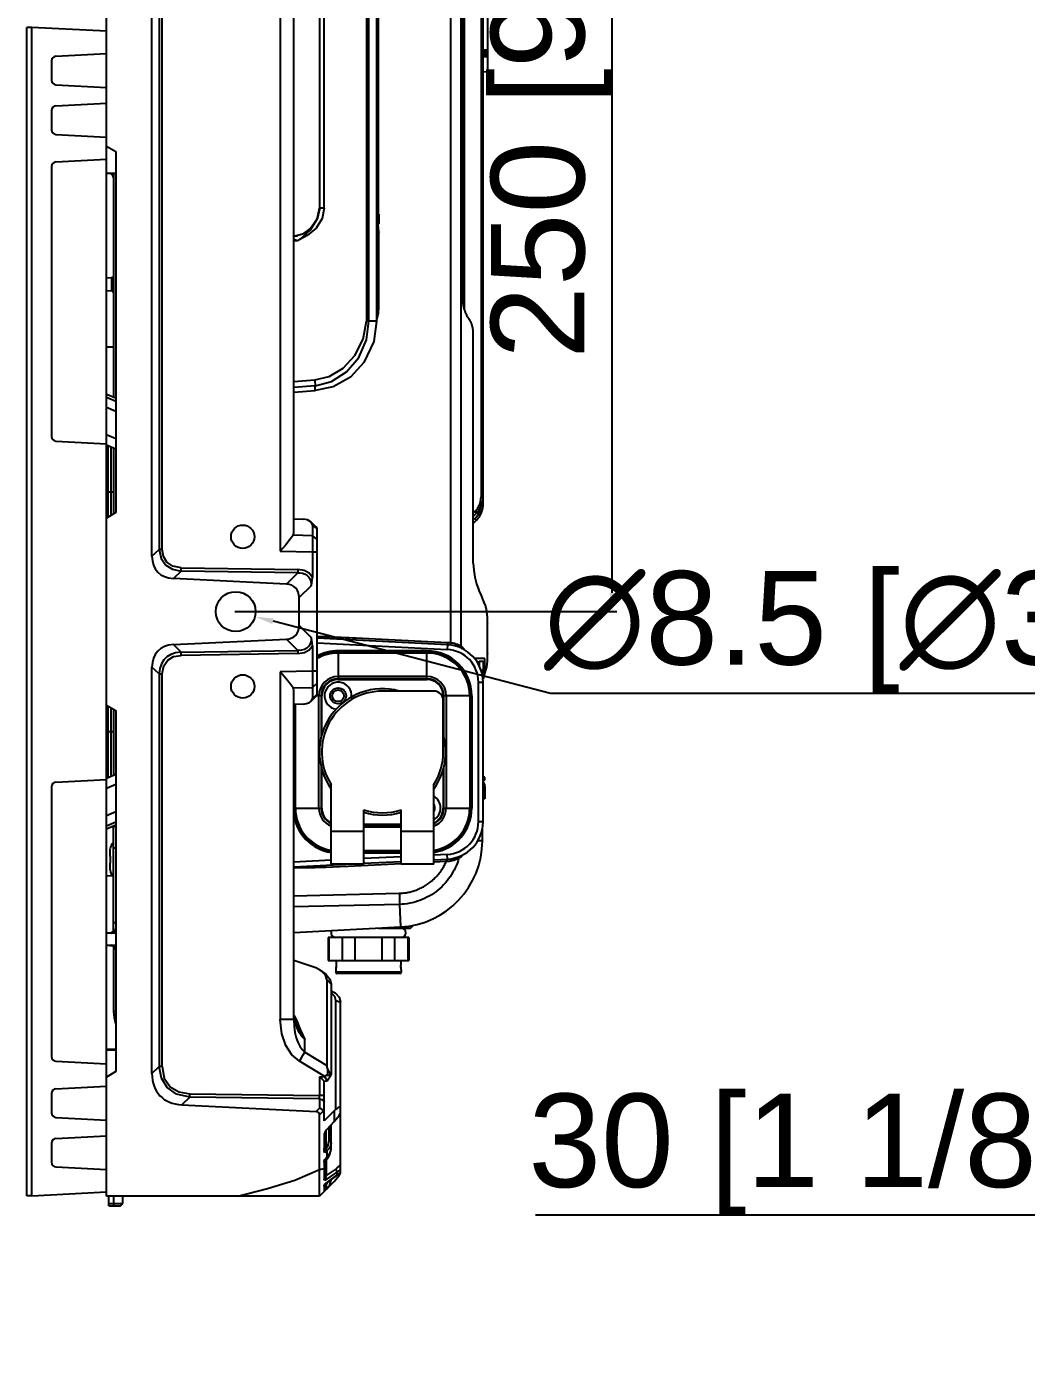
# Model space of a CAD drawing. Header units: millimetres. Extents: x -3132 to 28633, y 682 to 5849.
# Drawn here: x -1241.2 to -1027.5, y 1949.5 to 2237.1 of the extents above; entities that cross this region are included whole.
import ezdxf

# ---------------------------------------------------------------- set-up
doc = ezdxf.new("R2010")
doc.units = ezdxf.units.MM
doc.styles.get("Standard").update_dxf_attribs({"font": 'arial.ttf'})
doc.dimstyles.new('ISO-20', dxfattribs={"dimtxt": 20, "dimasz": 4, "dimexe": 1, "dimexo": 0.2, "dimgap": 0, "dimtad": 1, "dimtoh": 1, "dimdec": 1, "dimzin": 9, "dimdsep": 46, "dimtxsty": 'Standard', "dimblk": '_FILLED', "dimcen": 0.2, "dimclrd": 256, "dimclre": 256, "dimclrt": 256, "dimadec": 1, "dimazin": 2, "dimtfac": 1, "dimtdec": 1, "dimtofl": 0, "dimtmove": 0, "dimatfit": 3, "dimldrblk": '_FILLED', "dimfxl": 1, "dimtolj": 1, "dimtzin": 0, "dimarcsym": 0})

# ---------------------------------------------------------------- blocks, each defined once
blk = doc.blocks.new('_FILLED')
at = {"color": 0, "linetype": 'ByBlock'}
blk.add_solid([(0, 0), (-1, 0.15), (-1, -0.15)], dxfattribs=at)
blk = doc.blocks.new('*D45')
at = {"lineweight": -2, "transparency": 16777216}
for p, q in [((-1196.75, 2112.06), (-1196.35, 2112.06)), ((-1196.55, 2111.86), (-1196.55, 2112.26)), ((-1129.22, 2094.57), (-1188.56, 2109.98)), ((-977.81, 2094.57), (-1129.22, 2094.57))]:
    blk.add_line(p, q, dxfattribs=at)
at = {"layer": 'Defpoints', "color": 0, "transparency": 16777216}
for p in [(-1200.66, 2113.13), (-1192.43, 2110.99)]:
    blk.add_point(p, dxfattribs=at)
at = {"lineweight": -2, "transparency": 16777216, "xscale": 4, "yscale": 4, "zscale": 4, "rotation": 165.4393200909741}
blk.add_blockref('_FILLED', (-1192.43, 2110.99), dxfattribs=at)
at = {"transparency": 16777216, "insert": (-1053.51, 2107.71), "char_height": 20, "attachment_point": 5}
blk.add_mtext('\\A1;∅8.5 [∅3/8"]', dxfattribs=at)
blk = doc.blocks.new('*D46')
at = {"lineweight": -2, "transparency": 16777216}
for p, q in [((-1196.35, 2362.06), (-1115.02, 2362.06)), ((-1116.02, 2116.06), (-1116.02, 2358.06)), ((-1196.35, 2112.06), (-1115.02, 2112.06))]:
    blk.add_line(p, q, dxfattribs=at)
at = {"layer": 'Defpoints', "color": 0, "transparency": 16777216}
for p in [(-1196.55, 2362.06), (-1116.02, 2362.06), (-1196.55, 2112.06)]:
    blk.add_point(p, dxfattribs=at)
at = {"lineweight": -2, "transparency": 16777216, "xscale": 4, "yscale": 4, "zscale": 4}
for p, rotation in [((-1116.02, 2362.06), 90), ((-1116.02, 2112.06), 270)]:
    blk.add_blockref('_FILLED', p, dxfattribs=dict(at, rotation=rotation))
at = {"transparency": 16777216, "insert": (-1128.97, 2237.06), "char_height": 20, "attachment_point": 5, "rotation": 90}
blk.add_mtext('\\A1;250 [9 7/8"]', dxfattribs=at)
blk = doc.blocks.new('*D48')
at = {"lineweight": -2, "transparency": 16777216}
for p, q in [((-961.37, 2017.06), (-1010.03, 2017.06)), ((-1009.03, 2013.06), (-1009.03, 1991.06)), ((-991.37, 1987.06), (-1010.03, 1987.06)), ((-1009.03, 1987.06), (-1009.03, 1983.06)), ((-1009.03, 1983.06), (-1132.47, 1983.06))]:
    blk.add_line(p, q, dxfattribs=at)
at = {"layer": 'Defpoints', "color": 0, "transparency": 16777216}
for p in [(-961.17, 2017.06), (-1009.03, 1987.06), (-991.17, 1987.06)]:
    blk.add_point(p, dxfattribs=at)
at = {"lineweight": -2, "transparency": 16777216, "xscale": 4, "yscale": 4, "zscale": 4}
for p, rotation in [((-1009.03, 2017.06), 90), ((-1009.03, 1987.06), 270)]:
    blk.add_blockref('_FILLED', p, dxfattribs=dict(at, rotation=rotation))
at = {"transparency": 16777216, "insert": (-1070.75, 1996), "char_height": 20, "attachment_point": 5}
blk.add_mtext('\\A1;30 [1 1/8"]', dxfattribs=at)

msp = doc.modelspace()

# ---------------------------------------------------------------- linework, layer by layer
at = {"linetype": 'Continuous'}
for p, q in [((-1224.148, 1987.058), (-1224.148, 2487.058)), ((-1148.302, 2104.595), (-1148.302, 2411.041)), ((-1150.633, 2378.354), (-1150.618, 2105.401)), ((-1214.448, 2123.924), (-1214.448, 2350.192)), ((-1212.926, 2348.746), (-1212.926, 2125.37)), ((-1212.254, 2125.37), (-1212.254, 2348.746)), ((-1187.043, 2349.154), (-1187.043, 2124.962)), ((-1184.148, 2128.884), (-1184.148, 2345.232)), ((-1143.602, 2135.129), (-1143.602, 2339.487)), ((-1144.07, 2337.487), (-1144.07, 2136.629)), ((-1178.648, 2303.772), (-1178.648, 2198.337)), ((-1177.613, 2198.337), (-1177.613, 2303.772)), ((-1168.596, 2304.908), (-1168.596, 2174.134)), ((-1168.083, 2174.119), (-1168.083, 2304.908)), ((-1166.404, 2304.908), (-1166.404, 2174.119)), ((-1147.99, 2179.129), (-1147.991, 2294.987)), ((-1147.602, 2176.615), (-1147.602, 2297.379)), ((-1166.269, 2287.058), (-1166.269, 2197.058)), ((-1166.027, 2197.058), (-1166.027, 2287.058)), ((-1142.602, 2230.65), (-1142.602, 2246.594)), ((-1241.198, 1987.158), (-1241.198, 2236.958)), ((-1240.148, 2236.958), (-1241.198, 2236.958)), ((-1240.148, 1987.158), (-1240.148, 2236.958)), ((-1224.148, 2236.119), (-1240.148, 2236.958)), ((-1142.602, 2232.01), (-1143.605, 2232.001)), ((-1142.602, 2232.18), (-1143.602, 2232.092)), ((-1142.602, 2231.581), (-1143.601, 2231.615)), ((-1235.948, 2229.789), (-1235.948, 2225.687)), ((-1235, 2230.787), (-1224.148, 2231.356)), ((-1142.602, 2231.184), (-1143.602, 2231.237)), ((-1142.602, 2230.856), (-1143.602, 2230.928)), ((-1142.602, 2230.582), (-1143.602, 2230.669)), ((-1142.602, 2230.65), (-1143.6, 2230.733)), ((-1142.606, 2230.582), (-1142.602, 2230.65)), ((-1142.602, 2227.445), (-1142.602, 2230.582)), ((-1142.602, 2227.445), (-1143.602, 2227.358)), ((-1235, 2224.688), (-1224.148, 2224.119)), ((-1235, 2220.186), (-1224.148, 2220.754)), ((-1235.948, 2219.187), (-1235.948, 2215.085)), ((-1235, 2214.086), (-1224.148, 2213.518)), ((-1224.148, 2211.558), (-1222.148, 2210.403)), ((-1235, 2208.186), (-1224.148, 2208.754)), ((-1222.148, 2210.403), (-1222.148, 2133.213)), ((-1235.948, 2207.187), (-1235.948, 2149.518)), ((-1224.148, 2205.808), (-1222.148, 2205.773)), ((-1224.148, 2205.808), (-1223.613, 2205.789)), ((-1223.613, 2205.799), (-1223.613, 2205.789)), ((-1222.648, 2205.782), (-1222.648, 2157.871)), ((-1179.127, 2195.942), (-1178.648, 2198.337)), ((-1178.655, 2198.061), (-1179.068, 2196.145)), ((-1178.656, 2198.054), (-1178.672, 2197.833)), ((-1178.648, 2198.358), (-1178.655, 2198.061)), ((-1177.613, 2198.337), (-1178.648, 2198.337)), ((-1177.613, 2198.337), (-1178.063, 2196.085)), ((-1180.561, 2193.683), (-1179.127, 2195.942)), ((-1179.068, 2196.145), (-1180.322, 2194.17)), ((-1166.269, 2197.058), (-1166.216, 2195.442)), ((-1166.027, 2197.058), (-1166.256, 2197.058)), ((-1166.216, 2195.442), (-1166.09, 2194.082)), ((-1166.032, 2193.63), (-1166.163, 2194.765)), ((-1166.066, 2194.735), (-1165.948, 2195.058)), ((-1166.027, 2197.058), (-1166.008, 2196.059)), ((-1166.008, 2196.059), (-1165.967, 2195.325)), ((-1165.967, 2195.325), (-1165.948, 2195.058)), ((-1165.948, 2197.058), (-1165.948, 2195.058)), ((-1182.23, 2192.767), (-1184.148, 2192.25)), ((-1184.148, 2192.385), (-1183.312, 2192.414)), ((-1183.867, 2192.271), (-1184.148, 2192.221)), ((-1183.739, 2191.461), (-1184.139, 2191.624)), ((-1183.518, 2192.348), (-1183.867, 2192.271)), ((-1183.345, 2191.296), (-1183.739, 2191.461)), ((-1183.477, 2192.357), (-1183.518, 2192.348)), ((-1182.282, 2192.769), (-1183.477, 2192.357)), ((-1181.282, 2192.461), (-1183.345, 2191.296)), ((-1182.882, 2191.609), (-1182.7, 2191.74)), ((-1182.7, 2191.74), (-1180.561, 2193.683)), ((-1180.544, 2193.951), (-1182.282, 2192.769)), ((-1180.322, 2194.17), (-1182.23, 2192.767)), ((-1166.09, 2194.082), (-1165.977, 2193.244)), ((-1165.952, 2193.086), (-1166.032, 2193.63)), ((-1165.977, 2193.244), (-1165.948, 2193.061)), ((-1165.948, 2193.061), (-1165.952, 2193.086)), ((-1165.948, 2177.109), (-1165.948, 2193.061)), ((-1183.345, 2191.296), (-1184.148, 2191.249)), ((-1224.148, 2183.395), (-1223.104, 2183.487)), ((-1223.104, 2183.487), (-1223.104, 2180.629)), ((-1224.148, 2180.72), (-1223.104, 2180.629)), ((-1168.596, 2174.135), (-1168.083, 2174.119)), ((-1166.404, 2174.119), (-1168.083, 2174.119)), ((-1166.405, 2174.119), (-1166.982, 2169.823)), ((-1146.406, 2174.242), (-1146.526, 2174.436)), ((-1146.399, 2174.23), (-1146.406, 2174.242)), ((-1146.39, 2174.215), (-1146.399, 2174.23)), ((-1146.381, 2174.2), (-1146.39, 2174.215)), ((-1146.372, 2174.185), (-1146.381, 2174.2)), ((-1146.364, 2174.17), (-1146.372, 2174.185)), ((-1146.354, 2174.154), (-1146.364, 2174.17)), ((-1146.347, 2174.141), (-1146.354, 2174.154)), ((-1146.338, 2174.126), (-1146.347, 2174.141)), ((-1146.328, 2174.107), (-1146.338, 2174.126)), ((-1145.737, 2122.402), (-1145.737, 2171.487)), ((-1222.648, 2168.61), (-1224.148, 2168.558)), ((-1184.148, 2161.253), (-1179.638, 2161.633)), ((-1179.549, 2160.325), (-1184.148, 2159.937)), ((-1179.528, 2159.337), (-1179.549, 2160.325)), ((-1222.148, 2157.66), (-1224.148, 2158.503)), ((-1222.291, 2157.046), (-1224.148, 2157.829)), ((-1184.148, 2158.948), (-1179.528, 2159.337)), ((-1224.148, 2155.738), (-1222.148, 2154.894)), ((-1235, 2148.519), (-1224.148, 2147.951)), ((-1222.148, 2148.977), (-1224.148, 2149.821)), ((-1222.148, 2146.807), (-1224.148, 2147.65)), ((-1223.848, 2132.231), (-1223.848, 2147.524)), ((-1223.148, 2132.635), (-1223.148, 2147.228)), ((-1222.648, 2147.018), (-1222.648, 2132.924)), ((-1224.148, 2137.658), (-1222.648, 2137.658)), ((-1143.602, 2136.629), (-1144.07, 2136.629)), ((-1143.833, 2135.129), (-1143.602, 2135.129)), ((-1222.148, 2133.213), (-1224.148, 2132.058)), ((-1184.148, 2131.918), (-1182.111, 2131.836)), ((-1180.147, 2130.622), (-1180.402, 2131.189)), ((-1179.564, 2130.352), (-1180.401, 2131.189)), ((-1145.737, 2133.099), (-1145.388, 2133.447)), ((-1145.067, 2133.093), (-1145.737, 2132.423)), ((-1145.737, 2131.599), (-1145.388, 2131.947)), ((-1145.066, 2131.593), (-1145.737, 2130.923)), ((-1145.388, 2131.947), (-1145.127, 2132.232)), ((-1145.127, 2132.232), (-1144.876, 2132.559)), ((-1180.147, 2128.285), (-1184.287, 2128.368)), ((-1179.148, 2129.726), (-1180.147, 2130.622)), ((-1180.147, 2130.622), (-1180.147, 2128.285)), ((-1180.147, 2128.285), (-1179.148, 2127.388)), ((-1180.147, 2128.285), (-1180.137, 2127.388)), ((-1179.352, 2130.147), (-1179.564, 2130.352)), ((-1179.148, 2094.39), (-1179.148, 2129.726)), ((-1214.448, 2123.924), (-1212.926, 2125.37)), ((-1212.254, 2125.37), (-1212.926, 2125.37)), ((-1180.137, 2126.173), (-1180.147, 2124.823)), ((-1180.137, 2127.388), (-1180.137, 2126.173)), ((-1187.043, 2124.962), (-1180.147, 2124.823)), ((-1180.147, 2124.823), (-1179.148, 2124.823)), ((-1180.147, 2124.823), (-1180.147, 2119.374)), ((-1208.211, 2120.701), (-1209.874, 2119.121)), ((-1208.211, 2121.408), (-1183.225, 2121.046)), ((-1183.225, 2120.34), (-1208.211, 2120.701)), ((-1185.673, 2117.926), (-1183.225, 2120.34)), ((-1185.673, 2117.926), (-1209.874, 2119.121)), ((-1180.428, 2117.571), (-1182.981, 2115.053)), ((-1182.981, 2109.063), (-1182.981, 2115.053)), ((-1182.981, 2109.063), (-1180.428, 2106.544)), ((-1142.736, 2103.243), (-1142.736, 2109.503)), ((-1209.874, 2104.995), (-1185.673, 2106.19)), ((-1183.225, 2103.776), (-1185.673, 2106.19)), ((-1151.243, 2104.956), (-1179.148, 2106.368)), ((-1179.148, 2105.366), (-1151.294, 2103.957)), ((-1170.838, 2106.448), (-1151.236, 2105.455)), ((-1150.639, 2105.223), (-1150.647, 2105.141)), ((-1150.629, 2105.31), (-1150.639, 2105.223)), ((-1150.618, 2105.401), (-1150.629, 2105.31)), ((-1209.874, 2104.995), (-1208.211, 2103.415)), ((-1208.211, 2103.415), (-1183.225, 2103.776)), ((-1183.225, 2103.07), (-1208.211, 2102.708)), ((-1180.147, 2104.741), (-1180.147, 2099.293)), ((-1174.648, 2103.658), (-1155.648, 2103.658)), ((-1174.648, 2103.658), (-1174.648, 2097.658)), ((-1155.648, 2103.646), (-1174.648, 2103.646)), ((-1174.648, 2103.451), (-1155.648, 2103.451)), ((-1155.648, 2103.196), (-1174.648, 2103.196)), ((-1155.648, 2097.658), (-1155.648, 2103.658)), ((-1151.243, 2104.956), (-1151.294, 2103.957)), ((-1148.145, 2104.513), (-1148.175, 2104.53)), ((-1148.115, 2104.495), (-1148.145, 2104.513)), ((-1212.926, 2098.746), (-1214.448, 2100.192)), ((-1214.448, 2013.34), (-1214.448, 2100.192)), ((-1143.299, 2102.058), (-1145.48, 2102.058)), ((-1144.832, 2101.433), (-1145.013, 2101.433)), ((-1144.832, 2101.433), (-1144.832, 2101.151)), ((-1144.478, 2101.433), (-1143.594, 2101.433)), ((-1144.478, 2100.511), (-1144.478, 2101.433)), ((-1144.411, 2100.372), (-1144.411, 2101.433)), ((-1143.594, 2099.454), (-1144.046, 2099.454)), ((-1143.594, 2099.454), (-1143.653, 2099.141)), ((-1143.594, 2101.433), (-1143.594, 2099.454)), ((-1142.939, 2100.279), (-1143.461, 2098.33)), ((-1143.358, 2099.037), (-1143.299, 2099.558)), ((-1143.299, 2099.558), (-1143.299, 2102.058)), ((-1142.818, 2101.038), (-1142.824, 2100.976)), ((-1142.813, 2101.092), (-1142.818, 2101.038)), ((-1142.806, 2101.166), (-1142.813, 2101.092)), ((-1142.801, 2101.223), (-1142.806, 2101.166)), ((-1142.796, 2101.293), (-1142.801, 2101.223)), ((-1142.79, 2101.378), (-1142.796, 2101.293)), ((-1142.783, 2101.481), (-1142.79, 2101.378)), ((-1142.776, 2101.604), (-1142.783, 2101.481)), ((-1212.926, 2098.746), (-1212.254, 2098.746)), ((-1212.926, 2098.746), (-1212.926, 2014.786)), ((-1212.254, 2014.824), (-1212.254, 2098.746)), ((-1180.147, 2099.293), (-1187.043, 2099.154)), ((-1187.043, 2099.154), (-1187.043, 2024.834)), ((-1179.148, 2099.293), (-1180.147, 2099.293)), ((-1180.147, 2099.293), (-1180.137, 2097.944)), ((-1179.148, 2096.728), (-1180.147, 2095.831)), ((-1180.137, 2096.71), (-1180.147, 2095.831)), ((-1180.137, 2097.944), (-1180.137, 2096.71)), ((-1155.648, 2098.174), (-1174.648, 2098.174)), ((-1155.648, 2097.658), (-1174.648, 2097.658)), ((-1174.648, 2097.558), (-1155.648, 2097.558)), ((-1144.648, 2096.966), (-1143.648, 2096.966)), ((-1144.648, 2067.15), (-1144.648, 2096.966)), ((-1143.653, 2099.141), (-1143.948, 2099.141)), ((-1143.771, 2098.933), (-1143.895, 2098.933)), ((-1143.771, 2098.933), (-1143.878, 2098.87)), ((-1143.653, 2099.141), (-1143.771, 2098.933)), ((-1143.771, 2098.308), (-1143.535, 2098.62)), ((-1143.648, 2067.15), (-1143.648, 2096.966)), ((-1143.535, 2098.62), (-1143.358, 2099.037)), ((-1143.442, 2098.324), (-1143.476, 2098.204)), ((-1184.287, 2095.748), (-1180.147, 2095.831)), ((-1184.148, 2024.834), (-1184.148, 2095.232)), ((-1180.147, 2095.831), (-1180.147, 2093.494)), ((-1180.147, 2093.494), (-1179.148, 2094.39)), ((-1178.248, 2094.058), (-1179.279, 2094.058)), ((-1178.763, 2070.058), (-1178.763, 2094.058)), ((-1178.248, 2094.058), (-1178.248, 2085.184)), ((-1178.148, 2085.643), (-1178.148, 2094.058)), ((-1154.148, 2095.058), (-1165.148, 2095.058)), ((-1152.148, 2094.058), (-1152.148, 2093.058)), ((-1146.048, 2094.058), (-1152.048, 2094.058)), ((-1152.048, 2085.186), (-1152.048, 2094.058)), ((-1151.532, 2094.058), (-1151.532, 2070.058)), ((-1146.509, 2094.058), (-1146.509, 2070.058)), ((-1146.255, 2094.058), (-1146.255, 2070.058)), ((-1146.06, 2070.058), (-1146.06, 2094.058)), ((-1146.048, 2094.058), (-1146.048, 2070.058)), ((-1224.148, 2092.058), (-1222.148, 2090.903)), ((-1223.848, 2076.592), (-1223.848, 2091.885)), ((-1223.148, 2077.058), (-1223.148, 2091.481)), ((-1222.648, 2091.192), (-1222.648, 2077.098)), ((-1222.148, 2090.903), (-1222.148, 2013.713)), ((-1182.111, 2092.28), (-1184.148, 2092.198)), ((-1184.041, 2070.058), (-1184.041, 2092.202)), ((-1183.786, 2070.058), (-1183.786, 2092.213)), ((-1152.148, 2082.058), (-1152.148, 2093.058)), ((-1224.148, 2086.458), (-1222.648, 2086.458)), ((-1224.148, 2076.466), (-1222.148, 2077.309)), ((-1178.248, 2078.93), (-1178.248, 2070.058)), ((-1178.148, 2070.058), (-1178.148, 2078.471)), ((-1152.148, 2078.473), (-1152.148, 2070.058)), ((-1152.048, 2070.058), (-1152.048, 2078.931)), ((-1143.299, 2076.641), (-1143.648, 2076.641)), ((-1143.299, 2076.016), (-1143.299, 2076.641)), ((-1235.948, 2074.6), (-1235.948, 2016.929)), ((-1235, 2075.599), (-1224.148, 2076.168)), ((-1224.148, 2074.295), (-1222.148, 2075.139)), ((-1176.148, 2058.058), (-1176.148, 2075.13)), ((-1154.148, 2058.058), (-1154.148, 2075.13)), ((-1143.299, 2076.016), (-1143.648, 2076.016)), ((-1143.648, 2075.645), (-1143.535, 2075.495)), ((-1143.535, 2075.495), (-1143.648, 2075.495)), ((-1143.358, 2075.079), (-1143.648, 2075.079)), ((-1143.299, 2074.558), (-1143.648, 2074.558)), ((-1143.535, 2075.495), (-1143.358, 2075.079)), ((-1143.358, 2075.079), (-1143.299, 2074.558)), ((-1143.299, 2074.558), (-1143.299, 2072.058)), ((-1143.299, 2072.058), (-1143.648, 2072.058)), ((-1222.148, 2069.222), (-1224.148, 2068.378)), ((-1184.041, 2070.058), (-1178.248, 2070.058)), ((-1169.148, 2058.058), (-1169.148, 2069.689)), ((-1161.148, 2058.058), (-1161.148, 2069.689)), ((-1152.048, 2070.058), (-1146.048, 2070.058)), ((-1224.148, 2066.287), (-1222.148, 2067.13)), ((-1224.148, 2065.612), (-1222.148, 2066.456)), ((-1222.148, 2066.443), (-1222.648, 2065.926)), ((-1222.648, 2043.482), (-1222.648, 2066.245)), ((-1176.148, 2065.096), (-1169.148, 2065.096)), ((-1161.148, 2066.558), (-1169.148, 2066.558)), ((-1169.148, 2066.458), (-1161.148, 2066.458)), ((-1161.148, 2065.942), (-1169.148, 2065.942)), ((-1161.148, 2065.096), (-1154.148, 2065.096)), ((-1143.648, 2067.15), (-1144.648, 2067.15)), ((-1143.802, 2063.074), (-1143.802, 2065.592)), ((-1143.802, 2063.074), (-1144.765, 2063.074)), ((-1223.448, 2060.912), (-1223.448, 2059.808)), ((-1223.448, 2059.808), (-1223.404, 2059.804)), ((-1223.425, 2061.356), (-1223.404, 2061.354)), ((-1222.648, 2061.558), (-1222.148, 2061.558)), ((-1161.148, 2060.919), (-1169.148, 2060.919)), ((-1161.148, 2060.665), (-1169.148, 2060.665)), ((-1169.148, 2060.47), (-1161.148, 2060.47)), ((-1161.148, 2060.458), (-1169.148, 2060.458)), ((-1161.168, 2059.656), (-1169.147, 2059.25)), ((-1151.292, 2060.159), (-1154.148, 2060.013)), ((-1154.148, 2059.012), (-1151.241, 2059.16)), ((-1151.241, 2059.16), (-1151.292, 2060.159)), ((-1148.714, 2059.432), (-1148.809, 2059.393)), ((-1148.029, 2059.965), (-1147.982, 2060.039)), ((-1223.404, 2058.312), (-1223.448, 2058.308)), ((-1223.448, 2058.308), (-1223.448, 2057.204)), ((-1223.404, 2056.762), (-1223.425, 2056.76)), ((-1176.148, 2058.894), (-1184.148, 2058.488)), ((-1184.148, 2057.486), (-1172.908, 2058.058)), ((-1169.148, 2058.058), (-1176.148, 2058.058)), ((-1169.157, 2058.249), (-1161.148, 2058.656)), ((-1154.148, 2058.058), (-1161.148, 2058.058)), ((-1151.528, 2058.646), (-1154.171, 2058.511)), ((-1151.538, 2058.902), (-1151.534, 2058.778)), ((-1151.534, 2058.778), (-1151.528, 2058.646)), ((-1151.268, 2058.675), (-1151.528, 2058.646)), ((-1151.268, 2058.675), (-1151.075, 2058.699)), ((-1222.707, 2055.508), (-1224.148, 2055.558)), ((-1184.182, 2051.273), (-1161.556, 2051.847)), ((-1161.536, 2049.455), (-1184.188, 2048.941)), ((-1161.536, 2049.455), (-1161.284, 2044.652)), ((-1222.148, 2045.558), (-1222.648, 2045.558)), ((-1159.134, 2044.403), (-1158.53, 2045.007)), ((-1224.148, 2043.395), (-1223.104, 2043.487)), ((-1223.108, 2043.344), (-1224.148, 2043.308)), ((-1223.108, 2043.333), (-1222.121, 2043.36)), ((-1223.108, 2043.344), (-1223.108, 2043.333)), ((-1223.104, 2043.487), (-1223.104, 2043.345)), ((-1184.148, 2043.454), (-1161.284, 2044.652)), ((-1159.548, 2042.403), (-1176.748, 2042.403)), ((-1176.748, 2042.403), (-1176.748, 2037.503)), ((-1176.607, 2042.403), (-1176.607, 2037.503)), ((-1173.718, 2037.503), (-1173.718, 2042.403)), ((-1171.037, 2042.403), (-1171.037, 2037.503)), ((-1166.04, 2044.403), (-1159.134, 2044.403)), ((-1165.258, 2037.503), (-1165.258, 2042.403)), ((-1164.09, 2044.403), (-1164.095, 2044.505)), ((-1162.578, 2042.403), (-1162.578, 2037.503)), ((-1161.783, 2044.403), (-1161.702, 2044.63)), ((-1159.688, 2037.503), (-1159.688, 2042.403)), ((-1159.548, 2042.403), (-1159.548, 2037.503)), ((-1224.148, 2040.808), (-1222.148, 2040.738)), ((-1224.148, 2040.72), (-1222.819, 2040.604)), ((-1222.993, 2040.71), (-1222.819, 2040.604)), ((-1222.648, 2040.635), (-1222.648, 2026.585)), ((-1179.425, 2035.88), (-1184.148, 2037.499)), ((-1176.748, 2037.503), (-1159.548, 2037.503)), ((-1175.088, 2036.09), (-1175.1, 2035.924)), ((-1175.079, 2036.289), (-1175.088, 2036.09)), ((-1175.076, 2036.503), (-1175.079, 2036.289)), ((-1175.076, 2037.503), (-1175.076, 2036.503)), ((-1161.219, 2037.503), (-1161.219, 2036.503)), ((-1161.216, 2036.289), (-1161.219, 2036.503)), ((-1161.207, 2036.09), (-1161.216, 2036.289)), ((-1161.195, 2035.924), (-1161.207, 2036.09)), ((-1178.504, 2035.43), (-1179.425, 2035.88)), ((-1177.063, 2033.399), (-1177.363, 2034.323)), ((-1176.148, 2032.398), (-1177.063, 2033.399)), ((-1177.063, 2033.399), (-1177.063, 2015.065)), ((-1175.145, 2035.52), (-1175.148, 2035.503)), ((-1175.148, 2035.503), (-1175.148, 2035.003)), ((-1161.148, 2035.003), (-1175.148, 2035.003)), ((-1175.138, 2035.575), (-1175.145, 2035.52)), ((-1175.126, 2035.665), (-1175.138, 2035.575)), ((-1175.113, 2035.783), (-1175.126, 2035.665)), ((-1175.1, 2035.924), (-1175.113, 2035.783)), ((-1161.448, 2034.703), (-1174.848, 2034.703)), ((-1161.182, 2035.783), (-1161.195, 2035.924)), ((-1161.172, 2035.692), (-1161.182, 2035.783)), ((-1161.169, 2035.665), (-1161.172, 2035.692)), ((-1161.158, 2035.577), (-1161.169, 2035.665)), ((-1161.158, 2035.575), (-1161.158, 2035.577)), ((-1161.15, 2035.52), (-1161.158, 2035.575)), ((-1161.148, 2035.503), (-1161.15, 2035.52)), ((-1161.148, 2035.503), (-1161.148, 2035.003)), ((-1176.148, 2032.398), (-1176.148, 2012.999)), ((-1176.148, 2030.995), (-1175.27, 2030.552)), ((-1175.993, 2030.427), (-1176.148, 2030.505)), ((-1175.147, 2028.943), (-1174.148, 2028.577)), ((-1175.147, 2005.683), (-1175.147, 2028.943)), ((-1174.148, 1991.997), (-1174.148, 2028.577)), ((-1222.165, 2026.585), (-1222.648, 2026.585)), ((-1184.148, 2024.834), (-1187.043, 2024.834)), ((-1184.029, 2025.661), (-1183.529, 2024.701)), ((-1183.529, 2024.701), (-1182.727, 2022.734)), ((-1182.727, 2022.734), (-1181.789, 2020.59)), ((-1181.789, 2017.885), (-1181.789, 2020.59)), ((-1235, 2015.93), (-1224.148, 2015.361)), ((-1224.148, 2018.482), (-1222.148, 2018.587)), ((-1224.148, 2018.308), (-1222.148, 2018.343)), ((-1177.499, 2012.692), (-1182.915, 2015.95)), ((-1181.789, 2017.885), (-1177.063, 2015.042)), ((-1222.148, 2013.713), (-1224.148, 2012.558)), ((-1214.448, 2013.34), (-1212.926, 2014.786)), ((-1212.254, 2014.786), (-1212.926, 2014.786)), ((-1176.994, 2014.456), (-1176.287, 2012.934)), ((-1176.927, 2013.502), (-1176.961, 2012.99)), ((-1235, 2010.029), (-1224.148, 2010.598)), ((-1178.613, 2012.626), (-1177.499, 2012.692)), ((-1178.613, 2012.626), (-1178.613, 2008.579)), ((-1177.77, 2011.815), (-1177.648, 2011.684)), ((-1177.648, 2011.684), (-1177.017, 2011.721)), ((-1177.648, 2003.223), (-1177.648, 2011.684)), ((-1177.332, 2012.801), (-1177.537, 2012.698)), ((-1177.537, 2012.698), (-1177.258, 2012.198)), ((-1177.145, 2012.896), (-1177.332, 2012.801)), ((-1177.258, 2012.198), (-1177.073, 2011.85)), ((-1176.961, 2012.99), (-1177.145, 2012.896)), ((-1177.073, 2011.85), (-1177.016, 2011.722)), ((-1177.016, 2011.722), (-1176.148, 2013.002)), ((-1176.961, 2012.99), (-1176.673, 2012.967)), ((-1176.673, 2012.967), (-1176.287, 2012.934)), ((-1176.188, 2012.961), (-1176.148, 2013.002)), ((-1235.948, 2009.031), (-1235.948, 2004.929)), ((-1206.33, 2008.273), (-1208.058, 2006.63)), ((-1206.33, 2008.979), (-1178.613, 2008.579)), ((-1178.613, 2007.872), (-1206.33, 2008.273)), ((-1177.648, 2008.579), (-1178.613, 2008.579)), ((-1178.61, 2008.32), (-1178.613, 2008.579)), ((-1178.613, 2007.872), (-1178.61, 2008.079)), ((-1178.613, 2007.872), (-1178.159, 2007.782)), ((-1178.613, 2007.872), (-1178.613, 2005.884)), ((-1178.61, 2008.079), (-1178.61, 2008.32)), ((-1178.159, 2007.782), (-1177.79, 2007.528)), ((-1177.79, 2007.528), (-1177.648, 2007.165)), ((-1208.058, 2006.63), (-1179.32, 2005.211)), ((-1179.32, 2005.211), (-1178.613, 2005.884)), ((-1177.778, 2005.331), (-1178.648, 2004.505)), ((-1178.648, 1987.058), (-1178.648, 2004.505)), ((-1178.286, 2005.761), (-1178.613, 2005.884)), ((-1175.485, 2005.332), (-1177.648, 2003.223)), ((-1175.485, 2005.332), (-1175.485, 2003.029)), ((-1235, 2003.93), (-1224.148, 2003.361)), ((-1175.485, 2003.029), (-1177.163, 2001.288)), ((-1176.619, 2001.852), (-1176.619, 1998.858)), ((-1176.148, 1997.233), (-1176.148, 2002.341)), ((-1235, 1999.428), (-1224.148, 1999.996)), ((-1177.648, 2000.1), (-1177.648, 1997.067)), ((-1177.176, 1997.326), (-1177.176, 2001.288)), ((-1176.686, 1998.288), (-1176.619, 1998.858)), ((-1235.948, 1998.429), (-1235.948, 1994.327)), ((-1177.597, 1997.245), (-1177.648, 1997.378)), ((-1177.026, 1996.792), (-1177.502, 1996.351)), ((-1177.433, 1996.596), (-1177.502, 1996.351)), ((-1177.353, 1996.842), (-1177.433, 1996.596)), ((-1177.176, 1997.326), (-1177.353, 1996.842)), ((-1177.176, 1997.326), (-1176.878, 1997.769)), ((-1176.564, 1997.26), (-1177.026, 1996.792)), ((-1177.026, 1996.792), (-1177.026, 1995.413)), ((-1177.026, 1995.413), (-1176.56, 1995.945)), ((-1177.014, 1995.074), (-1176.462, 1995.885)), ((-1176.878, 1997.769), (-1176.686, 1998.288)), ((-1235, 1993.328), (-1224.148, 1992.76)), ((-1177.648, 1994.362), (-1177.648, 1990.757)), ((-1177.607, 1994.394), (-1177.515, 1994.536)), ((-1177.577, 1994.728), (-1177.502, 1994.902)), ((-1177.514, 1994.536), (-1177.014, 1995.074)), ((-1177.502, 1994.902), (-1177.026, 1995.413)), ((-1177.163, 1991.481), (-1177.163, 1994.914)), ((-1175.24, 1992.806), (-1174.815, 1993.136)), ((-1174.815, 1993.136), (-1174.449, 1993.501)), ((-1174.449, 1993.501), (-1174.148, 1993.895)), ((-1178.311, 1992.827), (-1178.648, 1992.773)), ((-1177.632, 1990.61), (-1177.648, 1990.757)), ((-1175.768, 1991.629), (-1177.502, 1990.43)), ((-1177.502, 1989.679), (-1175.768, 1990.934)), ((-1177.472, 1990.627), (-1177.502, 1990.43)), ((-1177.502, 1988.204), (-1175.485, 1990.221)), ((-1177.412, 1990.848), (-1177.472, 1990.627)), ((-1177.443, 1989.627), (-1174.961, 1991.43)), ((-1177.163, 1991.481), (-1175.24, 1992.806)), ((-1174.902, 1992.229), (-1175.768, 1991.629)), ((-1175.768, 1990.934), (-1174.902, 1991.562)), ((-1175.075, 1992.642), (-1175.24, 1992.806)), ((-1174.952, 1992.433), (-1175.075, 1992.642)), ((-1174.961, 1991.43), (-1174.902, 1991.562)), ((-1174.902, 1992.229), (-1174.952, 1992.433)), ((-1174.63, 1992.429), (-1174.902, 1992.229)), ((-1174.902, 1992.229), (-1174.902, 1991.562)), ((-1174.379, 1991.996), (-1174.148, 1992.214)), ((-1240.148, 1987.158), (-1224.197, 1987.994)), ((-1177.648, 1988.058), (-1178.648, 1987.058)), ((-1177.648, 1989.29), (-1177.648, 1988.058)), ((-1177.648, 1989.225), (-1177.647, 1989.244)), ((-1177.442, 1988.796), (-1177.514, 1988.531)), ((-1177.502, 1989.679), (-1177.472, 1989.615)), ((-1177.472, 1989.615), (-1177.443, 1989.627)), ((-1177.357, 1989.063), (-1177.442, 1988.796)), ((-1177.205, 1989.496), (-1177.357, 1989.063)), ((-1177.264, 1989.328), (-1177.064, 1989.12)), ((-1177.176, 1989.579), (-1177.205, 1989.496)), ((-1177.176, 1989.579), (-1176.885, 1990.033)), ((-1177.176, 1989.579), (-1177.176, 1989.821)), ((-1177.064, 1989.12), (-1176.969, 1988.875)), ((-1176.969, 1988.875), (-1177.026, 1988.679)), ((-1240.148, 1987.158), (-1241.198, 1987.158)), ((-1178.648, 1987.058), (-1224.148, 1987.058)), ((-1223.648, 1985.058), (-1223.648, 1987.058)), ((-1223.648, 1985.558), (-1220.648, 1985.558)), ((-1223.648, 1985.058), (-1221.148, 1985.058)), ((-1222.648, 1987.058), (-1222.648, 1985.058)), ((-1221.148, 1985.058), (-1220.648, 1985.558)), ((-1220.648, 1985.558), (-1220.648, 1987.058))]:
    msp.add_line(p, q, dxfattribs=at)
for points in [[(-1178.672, 2197.833), (-1179.265, 2195.712), (-1180.544, 2193.951)], [(-1178.063, 2196.085), (-1179.367, 2194.033), (-1181.282, 2192.461)], [(-1184.148, 2192.249), (-1183.958, 2192.299), (-1183.432, 2192.389)], [(-1183.345, 2191.296), (-1183.11, 2191.451), (-1182.882, 2191.609)], [(-1166.404, 2174.119), (-1166.018, 2175.943), (-1165.948, 2177.109)], [(-1146.766, 2174.816), (-1146.83, 2174.918), (-1146.894, 2175.025), (-1146.958, 2175.136), (-1147.022, 2175.252), (-1147.085, 2175.372), (-1147.147, 2175.496), (-1147.209, 2175.623), (-1147.27, 2175.755), (-1147.329, 2175.889), (-1147.386, 2176.025), (-1147.44, 2176.16), (-1147.491, 2176.293), (-1147.538, 2176.425), (-1147.582, 2176.553), (-1147.622, 2176.679), (-1147.66, 2176.803), (-1147.695, 2176.926), (-1147.728, 2177.049), (-1147.76, 2177.173), (-1147.789, 2177.299), (-1147.817, 2177.427), (-1147.842, 2177.556), (-1147.866, 2177.686), (-1147.888, 2177.816), (-1147.907, 2177.946), (-1147.925, 2178.077), (-1147.94, 2178.207), (-1147.953, 2178.338), (-1147.964, 2178.469), (-1147.974, 2178.6), (-1147.981, 2178.731), (-1147.986, 2178.863), (-1147.989, 2178.996), (-1147.991, 2179.129)], [(-1179.638, 2161.633), (-1176.59, 2162.316), (-1173.588, 2164.093), (-1171.042, 2166.833), (-1169.295, 2170.29), (-1168.596, 2174.134)], [(-1179.549, 2160.326), (-1176.096, 2161.223), (-1172.848, 2163.324), (-1170.251, 2166.398), (-1168.593, 2170.144), (-1168.083, 2174.119)], [(-1146.526, 2174.436), (-1146.645, 2174.626), (-1146.766, 2174.816)], [(-1145.737, 2171.487), (-1145.737, 2171.587), (-1145.739, 2171.686), (-1145.743, 2171.785), (-1145.748, 2171.884), (-1145.754, 2171.982), (-1145.762, 2172.08), (-1145.771, 2172.177), (-1145.782, 2172.274), (-1145.794, 2172.37), (-1145.807, 2172.467), (-1145.822, 2172.564), (-1145.839, 2172.66), (-1145.857, 2172.756), (-1145.877, 2172.852), (-1145.898, 2172.947), (-1145.921, 2173.042), (-1145.946, 2173.136), (-1145.971, 2173.229), (-1145.999, 2173.32), (-1146.027, 2173.41), (-1146.057, 2173.496), (-1146.085, 2173.573), (-1146.11, 2173.64), (-1146.133, 2173.697), (-1146.154, 2173.748), (-1146.174, 2173.793), (-1146.192, 2173.834), (-1146.208, 2173.87), (-1146.223, 2173.902), (-1146.237, 2173.931), (-1146.249, 2173.957), (-1146.261, 2173.98), (-1146.272, 2174.001), (-1146.282, 2174.021), (-1146.291, 2174.039), (-1146.3, 2174.055), (-1146.308, 2174.07), (-1146.315, 2174.083), (-1146.328, 2174.107)], [(-1166.982, 2169.823), (-1169.114, 2165.339), (-1172.026, 2162.21), (-1175.704, 2160.09), (-1179.528, 2159.337)], [(-1179.632, 2161.633), (-1179.592, 2161.113), (-1179.563, 2160.659), (-1179.549, 2160.325)], [(-1145.075, 2133.795), (-1144.931, 2133.982), (-1144.797, 2134.177), (-1144.674, 2134.378), (-1144.561, 2134.585), (-1144.46, 2134.798), (-1144.369, 2135.016), (-1144.291, 2135.238), (-1144.224, 2135.464), (-1144.169, 2135.694), (-1144.126, 2135.926), (-1144.095, 2136.16), (-1144.077, 2136.394), (-1144.07, 2136.629)], [(-1144.302, 2133.704), (-1144.19, 2134.101), (-1144.136, 2134.381)], [(-1180.402, 2131.189), (-1181.18, 2131.662), (-1182.111, 2131.836)], [(-1145.388, 2133.447), (-1145.227, 2133.617), (-1145.075, 2133.795)], [(-1145.388, 2133.447), (-1145.325, 2133.383), (-1145.295, 2133.351), (-1145.265, 2133.321), (-1145.237, 2133.291), (-1145.21, 2133.263), (-1145.185, 2133.236), (-1145.162, 2133.211), (-1145.141, 2133.188), (-1145.122, 2133.167), (-1145.106, 2133.149), (-1145.092, 2133.133), (-1145.081, 2133.119), (-1145.073, 2133.108), (-1145.068, 2133.1), (-1145.066, 2133.095), (-1145.067, 2133.093)], [(-1145.388, 2131.947), (-1145.221, 2131.775), (-1145.103, 2131.646), (-1145.066, 2131.593)], [(-1144.876, 2132.559), (-1144.649, 2132.921), (-1144.456, 2133.307), (-1144.302, 2133.704)], [(-1184.287, 2128.368), (-1184.88, 2127.512), (-1185.841, 2126.345), (-1187.043, 2124.962)], [(-1179.148, 2129.726), (-1179.228, 2129.997), (-1179.352, 2130.147)], [(-1212.926, 2125.37), (-1212.492, 2123.446), (-1211.495, 2122.02), (-1210.053, 2121.106), (-1208.211, 2120.701)], [(-1208.211, 2121.408), (-1210.001, 2121.739), (-1211.273, 2122.593), (-1212.008, 2123.823), (-1212.254, 2125.37)], [(-1145.737, 2122.402), (-1145.659, 2120.903), (-1145.42, 2119.405), (-1145.036, 2117.982), (-1144.521, 2116.675)], [(-1208.211, 2120.701), (-1208.214, 2120.907), (-1208.214, 2121.147), (-1208.211, 2121.408)], [(-1183.225, 2121.046), (-1183.227, 2120.789), (-1183.227, 2120.548), (-1183.225, 2120.34)], [(-1180.147, 2119.374), (-1180.863, 2120.267), (-1181.878, 2120.828), (-1183.225, 2121.046)], [(-1183.225, 2120.339), (-1182.75, 2120.361), (-1182.232, 2120.276), (-1181.709, 2120.085), (-1181.251, 2119.81), (-1180.902, 2119.452), (-1180.642, 2118.993), (-1180.469, 2118.486), (-1180.399, 2117.992), (-1180.428, 2117.571)], [(-1180.428, 2117.571), (-1180.28, 2118.18), (-1180.181, 2118.784), (-1180.147, 2119.374)], [(-1143.297, 2113.675), (-1143.675, 2114.692), (-1144.083, 2115.692), (-1144.521, 2116.675)], [(-1143.297, 2113.675), (-1143.259, 2113.566), (-1143.224, 2113.457), (-1143.19, 2113.346), (-1143.158, 2113.235), (-1143.128, 2113.121), (-1143.098, 2113.005), (-1143.07, 2112.885), (-1143.042, 2112.76), (-1143.015, 2112.632), (-1142.989, 2112.5), (-1142.964, 2112.364), (-1142.941, 2112.227), (-1142.919, 2112.089), (-1142.898, 2111.951), (-1142.88, 2111.815), (-1142.862, 2111.679), (-1142.846, 2111.541), (-1142.83, 2111.398), (-1142.816, 2111.252), (-1142.802, 2111.104), (-1142.79, 2110.955), (-1142.78, 2110.806), (-1142.77, 2110.658), (-1142.762, 2110.512), (-1142.755, 2110.369), (-1142.749, 2110.226), (-1142.745, 2110.084), (-1142.741, 2109.942), (-1142.738, 2109.798), (-1142.737, 2109.652), (-1142.736, 2109.503)], [(-1180.428, 2106.544), (-1180.43, 2105.831), (-1180.613, 2105.192), (-1180.911, 2104.652), (-1181.327, 2104.248), (-1181.845, 2103.972), (-1182.461, 2103.789), (-1183.224, 2103.775)], [(-1180.147, 2104.741), (-1180.181, 2105.331), (-1180.28, 2105.936), (-1180.428, 2106.544)], [(-1179.148, 2106.775), (-1178.454, 2106.756), (-1177.691, 2106.733), (-1176.909, 2106.707), (-1176.163, 2106.68), (-1175.408, 2106.652), (-1174.648, 2106.622), (-1173.887, 2106.59), (-1173.11, 2106.556), (-1172.341, 2106.521), (-1171.582, 2106.485), (-1170.838, 2106.448)], [(-1170.846, 2105.948), (-1170.85, 2105.964), (-1170.851, 2106.011), (-1170.851, 2106.089), (-1170.849, 2106.191), (-1170.844, 2106.315), (-1170.838, 2106.448)], [(-1151.236, 2105.455), (-1151.241, 2105.33), (-1151.246, 2105.213), (-1151.248, 2105.108), (-1151.249, 2105.027), (-1151.247, 2104.974), (-1151.243, 2104.956)], [(-1151.236, 2105.455), (-1151.029, 2105.442), (-1150.823, 2105.424), (-1150.618, 2105.401)], [(-1150.647, 2105.141), (-1150.651, 2105.103), (-1150.654, 2105.068), (-1150.657, 2105.035), (-1150.66, 2105.006), (-1150.662, 2104.98), (-1150.663, 2104.958), (-1150.664, 2104.939), (-1150.664, 2104.925), (-1150.664, 2104.914), (-1150.663, 2104.908), (-1150.662, 2104.905)], [(-1149.944, 2105.266), (-1150.113, 2105.308), (-1150.282, 2105.344), (-1150.451, 2105.376), (-1150.618, 2105.401)], [(-1148.302, 2104.595), (-1148.417, 2104.66), (-1148.541, 2104.727), (-1148.675, 2104.794), (-1148.816, 2104.862), (-1148.965, 2104.928), (-1149.119, 2104.993), (-1149.279, 2105.055), (-1149.442, 2105.114), (-1149.608, 2105.169), (-1149.775, 2105.22), (-1149.944, 2105.266)], [(-1208.211, 2103.415), (-1209.404, 2103.236), (-1210.403, 2102.897), (-1211.239, 2102.404), (-1211.915, 2101.744), (-1212.426, 2100.905), (-1212.766, 2099.908), (-1212.926, 2098.746)], [(-1212.254, 2098.746), (-1211.943, 2100.465), (-1211.086, 2101.707), (-1209.821, 2102.444), (-1208.211, 2102.708)], [(-1208.211, 2102.708), (-1208.214, 2102.966), (-1208.214, 2103.206), (-1208.211, 2103.415)], [(-1183.225, 2103.776), (-1183.227, 2103.57), (-1183.227, 2103.33), (-1183.225, 2103.07)], [(-1183.225, 2103.07), (-1181.854, 2103.296), (-1180.843, 2103.866), (-1180.147, 2104.741)], [(-1148.302, 2104.595), (-1148.259, 2104.573), (-1148.217, 2104.552), (-1148.175, 2104.53)], [(-1148.302, 2104.595), (-1148.301, 2104.402), (-1148.231, 2104.24), (-1148.119, 2104.146)], [(-1148.175, 2104.53), (-1148.175, 2104.338), (-1148.105, 2104.177), (-1148.098, 2104.171)], [(-1147.693, 2103.919), (-1147.698, 2103.931), (-1147.72, 2103.981), (-1147.742, 2104.029), (-1147.766, 2104.076), (-1147.79, 2104.12), (-1147.814, 2104.163), (-1147.839, 2104.203), (-1147.865, 2104.241), (-1147.891, 2104.278), (-1147.917, 2104.312), (-1147.944, 2104.344), (-1147.972, 2104.374), (-1147.999, 2104.402), (-1148.028, 2104.428), (-1148.056, 2104.452), (-1148.086, 2104.475), (-1148.115, 2104.495)], [(-1142.736, 2103.243), (-1142.737, 2103.003), (-1142.739, 2102.79), (-1142.741, 2102.602), (-1142.745, 2102.434), (-1142.748, 2102.286), (-1142.752, 2102.154), (-1142.756, 2102.037), (-1142.76, 2101.931), (-1142.764, 2101.836), (-1142.768, 2101.751), (-1142.772, 2101.674), (-1142.776, 2101.604)], [(-1142.824, 2100.976), (-1142.833, 2100.899), (-1142.838, 2100.854), (-1142.844, 2100.803), (-1142.851, 2100.746), (-1142.86, 2100.687), (-1142.869, 2100.625), (-1142.879, 2100.563), (-1142.889, 2100.505), (-1142.899, 2100.452), (-1142.909, 2100.404), (-1142.919, 2100.359), (-1142.929, 2100.318), (-1142.939, 2100.279)], [(-1184.287, 2095.748), (-1184.881, 2096.602), (-1185.84, 2097.77), (-1187.043, 2099.154)], [(-1180.401, 2092.927), (-1179.564, 2093.763), (-1179.352, 2093.969)], [(-1179.352, 2093.969), (-1179.229, 2094.118), (-1179.148, 2094.39)], [(-1182.111, 2092.28), (-1181.4, 2092.384), (-1180.771, 2092.643), (-1180.399, 2092.926)], [(-1180.399, 2092.926), (-1180.315, 2093.026), (-1180.147, 2093.494)], [(-1223.404, 2061.354), (-1223.428, 2061.21), (-1223.443, 2061.062), (-1223.448, 2060.912)], [(-1223.404, 2059.804), (-1223.417, 2059.558), (-1223.423, 2059.309), (-1223.425, 2059.058)], [(-1223.425, 2059.058), (-1223.423, 2058.807), (-1223.417, 2058.558), (-1223.404, 2058.312)], [(-1148.809, 2059.393), (-1148.969, 2058.864), (-1149.151, 2058.34), (-1149.354, 2057.823), (-1149.58, 2057.314), (-1149.826, 2056.813), (-1150.093, 2056.322), (-1150.38, 2055.842), (-1150.686, 2055.375), (-1151.011, 2054.92), (-1151.355, 2054.48), (-1151.715, 2054.054), (-1152.093, 2053.644), (-1152.486, 2053.25), (-1152.895, 2052.873), (-1153.318, 2052.513), (-1153.756, 2052.171), (-1154.208, 2051.847), (-1154.673, 2051.541), (-1155.151, 2051.254), (-1155.64, 2050.986), (-1156.141, 2050.739), (-1156.652, 2050.512), (-1157.172, 2050.306), (-1157.7, 2050.121), (-1158.235, 2049.959), (-1158.776, 2049.819), (-1159.322, 2049.701), (-1159.872, 2049.605), (-1160.425, 2049.532), (-1160.98, 2049.482), (-1161.536, 2049.455)], [(-1151.536, 2059.145), (-1151.539, 2059.129), (-1151.541, 2059.081), (-1151.54, 2059.004), (-1151.538, 2058.902)], [(-1151.268, 2058.675), (-1151.27, 2058.723), (-1151.272, 2058.77), (-1151.273, 2058.816), (-1151.273, 2058.861), (-1151.273, 2058.904), (-1151.273, 2058.945), (-1151.272, 2058.983), (-1151.27, 2059.018), (-1151.268, 2059.05), (-1151.265, 2059.078), (-1151.262, 2059.102), (-1151.259, 2059.123), (-1151.255, 2059.139), (-1151.251, 2059.15), (-1151.246, 2059.157)], [(-1150.49, 2058.805), (-1150.297, 2058.851), (-1150.105, 2058.902), (-1149.918, 2058.956), (-1149.735, 2059.015), (-1149.558, 2059.076), (-1149.389, 2059.139)], [(-1149.389, 2059.139), (-1149.229, 2059.203), (-1149.078, 2059.267), (-1148.938, 2059.331), (-1148.809, 2059.393)], [(-1148.809, 2059.393), (-1148.785, 2059.547), (-1148.716, 2059.671), (-1148.61, 2059.749)], [(-1148.527, 2059.512), (-1148.62, 2059.471), (-1148.714, 2059.432)], [(-1148.527, 2059.512), (-1148.506, 2059.663), (-1148.442, 2059.786)], [(-1148.527, 2059.512), (-1148.441, 2059.558), (-1148.356, 2059.615), (-1148.272, 2059.684)], [(-1148.272, 2059.684), (-1148.189, 2059.765), (-1148.108, 2059.859), (-1148.029, 2059.965)], [(-1223.448, 2057.204), (-1223.443, 2057.053), (-1223.428, 2056.906), (-1223.404, 2056.762)], [(-1161.153, 2058.156), (-1172.493, 2057.579), (-1174.246, 2057.497), (-1175.84, 2057.432), (-1177.241, 2057.382), (-1178.48, 2057.344), (-1179.57, 2057.316), (-1180.521, 2057.297), (-1181.352, 2057.286), (-1182.076, 2057.28), (-1182.709, 2057.28), (-1183.261, 2057.285), (-1183.744, 2057.292), (-1184.148, 2057.303)], [(-1170.838, 2057.663), (-1170.844, 2057.789), (-1170.848, 2057.906), (-1170.851, 2058.01), (-1170.851, 2058.058)], [(-1161.556, 2051.847), (-1161.319, 2051.854), (-1161.081, 2051.867), (-1160.843, 2051.885), (-1160.604, 2051.908), (-1160.364, 2051.937), (-1160.124, 2051.971), (-1159.884, 2052.011), (-1159.644, 2052.057), (-1159.405, 2052.108), (-1159.166, 2052.164), (-1158.928, 2052.226), (-1158.691, 2052.293), (-1158.455, 2052.365), (-1158.221, 2052.443), (-1157.987, 2052.526), (-1157.755, 2052.614), (-1157.525, 2052.708), (-1157.297, 2052.807), (-1157.07, 2052.911), (-1156.845, 2053.02), (-1156.623, 2053.134), (-1156.403, 2053.254), (-1156.185, 2053.378), (-1155.97, 2053.507), (-1155.758, 2053.641), (-1155.549, 2053.779), (-1155.343, 2053.922), (-1155.141, 2054.069), (-1154.942, 2054.22), (-1154.747, 2054.376), (-1154.555, 2054.535), (-1154.367, 2054.699), (-1154.183, 2054.867), (-1154.002, 2055.039), (-1153.825, 2055.215), (-1153.653, 2055.394), (-1153.485, 2055.576), (-1153.322, 2055.762), (-1153.162, 2055.951), (-1153.008, 2056.143), (-1152.858, 2056.339), (-1152.712, 2056.537), (-1152.571, 2056.739), (-1152.435, 2056.943), (-1152.303, 2057.149), (-1152.177, 2057.358), (-1152.055, 2057.568), (-1151.939, 2057.781), (-1151.828, 2057.995), (-1151.723, 2058.211), (-1151.623, 2058.428), (-1151.528, 2058.646)], [(-1151.075, 2058.699), (-1150.88, 2058.729), (-1150.685, 2058.764), (-1150.49, 2058.805)], [(-1161.556, 2051.847), (-1161.546, 2051.39), (-1161.538, 2050.944), (-1161.533, 2050.518), (-1161.531, 2050.122), (-1161.532, 2049.764), (-1161.536, 2049.455)], [(-1223.108, 2043.333), (-1222.623, 2043.475), (-1222.274, 2043.834), (-1222.148, 2044.32)], [(-1177.363, 2034.323), (-1178.205, 2035.225), (-1178.504, 2035.43)], [(-1178.496, 2035.431), (-1177.246, 2034.559), (-1176.427, 2033.492), (-1176.148, 2032.398)], [(-1175.147, 2028.943), (-1175.369, 2029.741), (-1175.993, 2030.427)], [(-1175.27, 2030.552), (-1174.439, 2029.639), (-1174.148, 2028.577)], [(-1182.915, 2015.95), (-1184.536, 2017.33), (-1185.828, 2019.303), (-1186.705, 2021.807), (-1187.043, 2024.834)], [(-1184.148, 2024.834), (-1184.078, 2023.392), (-1183.892, 2022.109), (-1183.611, 2020.974), (-1183.252, 2019.982), (-1182.825, 2019.132), (-1182.334, 2018.429), (-1181.789, 2017.885)], [(-1181.789, 2020.59), (-1182.406, 2021.235), (-1182.955, 2022.062), (-1183.423, 2023.066), (-1183.796, 2024.245), (-1184.05, 2025.606)], [(-1183.491, 2023.647), (-1183.709, 2024.26), (-1184.041, 2025.711)], [(-1181.789, 2020.59), (-1182.686, 2021.917), (-1183.418, 2023.465), (-1183.491, 2023.647)], [(-1182.915, 2015.95), (-1182.489, 2016.666), (-1182.104, 2017.328), (-1181.789, 2017.885)], [(-1206.33, 2008.273), (-1209.172, 2008.903), (-1211.202, 2010.307), (-1212.437, 2012.283), (-1212.926, 2014.786)], [(-1212.254, 2014.824), (-1211.812, 2012.298), (-1210.572, 2010.474), (-1208.719, 2009.377), (-1206.33, 2008.979)], [(-1177.063, 2015.065), (-1177.057, 2014.883), (-1177.034, 2014.68), (-1176.994, 2014.456)], [(-1176.994, 2014.456), (-1176.934, 2013.993), (-1176.927, 2013.502)], [(-1178.613, 2012.626), (-1178.122, 2012.159), (-1177.77, 2011.815)], [(-1176.287, 2012.934), (-1176.234, 2012.939), (-1176.188, 2012.961)], [(-1206.33, 2008.273), (-1206.332, 2008.479), (-1206.332, 2008.719), (-1206.33, 2008.979)], [(-1177.778, 2005.332), (-1178.001, 2005.574), (-1178.286, 2005.761)], [(-1177.648, 2004.763), (-1177.661, 2004.983), (-1177.704, 2005.175), (-1177.778, 2005.331)], [(-1176.148, 1998.507), (-1176.211, 1998.678), (-1176.39, 1998.809), (-1176.619, 1998.858)], [(-1177.502, 1996.351), (-1177.583, 1996.563), (-1177.631, 1996.806), (-1177.648, 1997.067)], [(-1177.264, 1997.085), (-1177.459, 1997.142), (-1177.597, 1997.245)], [(-1177.176, 1997.326), (-1177.392, 1997.37), (-1177.577, 1997.497)], [(-1177.264, 1997.085), (-1177.151, 1996.979), (-1177.081, 1996.888), (-1177.026, 1996.792)], [(-1176.148, 1998.507), (-1176.257, 1997.844), (-1176.564, 1997.26)], [(-1176.56, 1995.945), (-1176.255, 1996.566), (-1176.148, 1997.233)], [(-1176.462, 1995.885), (-1176.154, 1997.043), (-1176.148, 1997.233)], [(-1177.648, 1992.937), (-1177.978, 1992.881), (-1178.311, 1992.827)], [(-1177.648, 1994.362), (-1177.629, 1994.547), (-1177.577, 1994.728)], [(-1177.505, 1994.898), (-1177.538, 1994.742), (-1177.554, 1994.65), (-1177.561, 1994.569)], [(-1177.561, 1994.569), (-1177.555, 1994.527), (-1177.539, 1994.518), (-1177.514, 1994.536)], [(-1177.026, 1995.413), (-1176.967, 1995.194), (-1177.014, 1995.074)], [(-1196.081, 1987.058), (-1189.743, 1988.727), (-1183.887, 1990.543), (-1178.648, 1992.773)], [(-1177.502, 1990.43), (-1177.583, 1990.497), (-1177.632, 1990.61)], [(-1177.163, 1991.481), (-1177.392, 1991.525), (-1177.577, 1991.652)], [(-1177.163, 1991.481), (-1177.253, 1991.278), (-1177.337, 1991.066), (-1177.412, 1990.848)], [(-1174.961, 1991.43), (-1174.782, 1991.566), (-1174.148, 1992.161)], [(-1174.902, 1991.562), (-1174.63, 1991.773), (-1174.379, 1991.996)], [(-1174.148, 1992.868), (-1174.379, 1992.642), (-1174.63, 1992.429)], [(-1177.647, 1989.244), (-1177.631, 1989.363), (-1177.581, 1989.519), (-1177.502, 1989.679)], [(-1177.647, 1989.244), (-1177.589, 1989.454), (-1177.441, 1989.625)], [(-1177.264, 1989.328), (-1177.459, 1989.386), (-1177.597, 1989.491)], [(-1177.514, 1988.531), (-1177.539, 1988.416), (-1177.555, 1988.327), (-1177.561, 1988.246)], [(-1177.561, 1988.246), (-1177.554, 1988.196), (-1177.538, 1988.182), (-1177.505, 1988.2)], [(-1177.176, 1989.579), (-1177.392, 1989.623), (-1177.422, 1989.643)]]:
    msp.add_lwpolyline(points, dxfattribs=at)
for centre, radius in [((-1195.048, 2128.058), 2.5), ((-1196.548, 2112.058), 4.25), ((-1195.048, 2096.058), 2.5), ((-1174.648, 2094.058), 1.7), ((-1174.648, 2094.058), 1.25)]:
    msp.add_circle(centre, radius, dxfattribs=at)
for centre, radius, start, end in [((-1234.948, 2229.789), 1, 93, 180), ((-1234.948, 2225.687), 1, 180, 267), ((-1234.948, 2219.187), 1, 93, 180), ((-1234.948, 2215.085), 1, 180, 267), ((-1234.948, 2207.187), 1, 93, 180), ((-1223.648, 2204.79), 1, 0, 88), ((-1223.148, 2183.985), 0.5, 275, 338.75), ((-1223.148, 2180.131), 0.5, 21.25, 85), ((-1234.948, 2149.518), 1, 180, 267), ((-1148.602, 2136.629), 5, 314.99441, 0), ((-1148.602, 2135.129), 5, 314.99811, 0), ((-1174.648, 2094.058), 9.139, 90, 119.58498), ((-1174.648, 2094.058), 9.393, 90, 118.68755), ((-1174.648, 2094.058), 9.588, 90, 118.0325), ((-1174.648, 2094.058), 9.6, 90, 117.99283), ((-1155.648, 2094.058), 9.6, 0, 90), ((-1155.648, 2094.058), 9.588, 0, 90), ((-1155.648, 2094.058), 9.393, 0, 90), ((-1155.648, 2094.058), 9.139, 0, 90), ((-1151.648, 2096.966), 7, 0, 87.10377), ((-1151.648, 2096.966), 8, 0, 87.10374), ((-1174.648, 2094.058), 4.116, 90, 180), ((-1174.648, 2094.058), 3.6, 90, 180), ((-1174.648, 2094.058), 3.5, 90, 180), ((-1174.648, 2094.058), 2.9, 354.47686, 261.94259), ((-1155.648, 2094.058), 4.116, 0, 90), ((-1155.648, 2094.058), 3.6, 0, 90), ((-1155.648, 2094.058), 3.5, 0, 90), ((-1133.802, 2095.741), 10, 165, 168.90768), ((-1165.148, 2082.058), 13.5, 74.57516, 215.25308), ((-1165.148, 2082.058), 13, 90, 212.20423), ((-1154.148, 2093.058), 2, 0, 90), ((-1165.148, 2082.058), 13.5, 324.74301, 15.42688), ((-1165.148, 2082.058), 13, 327.79577, 0), ((-1234.948, 2074.6), 1, 93, 180), ((-1155.648, 2070.058), 2.9, 301.26388, 58.73616), ((-1155.648, 2070.058), 1.7, 332.27671, 27.72329), ((-1174.648, 2070.058), 9.588, 186.70471, 260.99929), ((-1174.648, 2070.058), 9.6, 187.61473, 261.01061), ((-1174.648, 2070.058), 9.393, 180, 260.80782), ((-1174.648, 2070.058), 9.139, 180, 260.54551), ((-1174.648, 2070.058), 4.116, 180, 248.59336), ((-1174.648, 2070.058), 3.6, 180, 245.28866), ((-1174.648, 2070.058), 3.5, 180, 244.52028), ((-1165.148, 2082.058), 13.5, 252.74712, 287.25334), ((-1165.148, 2082.058), 13, 252.07979, 287.92021), ((-1155.648, 2070.058), 9.6, 278.98939, 0), ((-1155.648, 2070.058), 9.588, 279.00071, 0), ((-1155.648, 2070.058), 9.393, 279.19218, 0), ((-1155.648, 2070.058), 9.139, 279.45449, 0), ((-1155.648, 2070.058), 4.116, 291.40664, 0), ((-1155.648, 2070.058), 3.6, 294.71134, 0), ((-1155.648, 2070.058), 3.5, 295.47972, 0), ((-1151.648, 2067.15), 7, 272.91166, 0), ((-1151.648, 2067.15), 8, 272.91169, 0), ((-1221.448, 2061.058), 2, 127.00341, 171.42968), ((-1162.249, 2063.074), 18.448, 273, 0), ((-1221.448, 2057.058), 2, 188.57032, 232.99659), ((-1223.143, 2044.339), 0.996, 272, 330.66667), ((-1223.148, 2043.985), 0.5, 275, 331.66667), ((-1175.148, 2043.403), 1, 151.3685, 270), ((-1161.148, 2043.403), 1, 270, 90), ((-1223.143, 2039.777), 0.996, 0, 88), ((-1174.848, 2035.003), 0.3, 180, 270), ((-1161.448, 2035.003), 0.3, 270, 0), ((-1214.648, 2026.585), 8, 180, 198.68044), ((-1234.948, 2016.929), 1, 180, 267), ((-1234.948, 2009.031), 1, 93, 180), ((-1234.948, 2004.929), 1, 180, 267), ((-1234.948, 1998.429), 1, 93, 180), ((-1234.948, 1994.327), 1, 180, 267), ((-1179.148, 1990.801), 3, 315, 355.02505), ((-1181.116, 1995.852), 7.964, 315, 331.04498)]:
    msp.add_arc(centre, radius, start, end, dxfattribs=at)
for centre, major_axis, ratio, start_param, end_param in [((-1187.148, 2129.005), (2.998, -0.181), 0.5759473, -0.2710121, 0.0347796), ((-1204.831, 2128.494), (-8.398, -7.983), 0.5868492, -0.5088634, 0.5099543), ((-1188.542, 2112.407), (4.799, 4.733), 0.5934486, -0.5294856, 0.4991325), ((-1188.542, 2111.709), (4.799, -4.733), 0.5934486, -0.4991325, 0.5294856), ((-1204.831, 2095.621), (-8.398, 7.983), 0.5868492, -0.5099543, 0.5088634), ((-1187.148, 2095.111), (2.998, 0.181), 0.5759473, -0.0347796, 0.2710121), ((-1201.013, 2019.725), (-11.733, -11.153), 0.5868492, -0.5088634, 0.5099543), ((-1180.062, 2003.833), (1.235, 1.174), 0.5868492, -0.5088634, 0.5099543), ((-1181.116, 2011.103), (-5.666, 5.737), 0.9756176, -3.1477636, -3.0859208), ((-1181.116, 2008.452), (5.683, 5.79), 0.9636469, -1.5615393, -1.2815016), ((-1181.116, 2015.324), (-6.528, 9.34), 0.4884705, 3.0280291, 3.2462239), ((-1177.15, 2000.598), (0.352, 0.85), 0.4142136, 0.8115781, 2.3561945)]:
    msp.add_ellipse(centre, major_axis=major_axis, ratio=ratio, start_param=start_param, end_param=end_param, dxfattribs=at)

# ---------------------------------------------------------------- dimensions: what is measured, and where the dimension line sits
for base, p1, p2, picture, middle in [((-1116.024, 2362.058), (-1196.548, 2112.058), (-1196.548, 2362.058), '*D46', (-1128.971, 2237.058)), ((-1009.027, 1987.058), (-961.17, 2017.058), (-991.17, 1987.058), '*D48', (-1070.746, 1996.005))]:
    dim = msp.add_linear_dim(base=base, p1=p1, p2=p2, angle=90, dimstyle='ISO-20')
    dim.commit()
    dim.dimension.update_dxf_attribs({"geometry": picture, "text_midpoint": middle})
dim = msp.add_diameter_dim_2p(p1=(-1200.661, 2113.126), p2=(-1192.434, 2110.989), dimstyle='ISO-20')
dim.commit()
dim.dimension.update_dxf_attribs({"geometry": '*D45', "text_midpoint": (-1129.216, 2094.569), "dimtype": 163})

doc.saveas('drawing.dxf')
